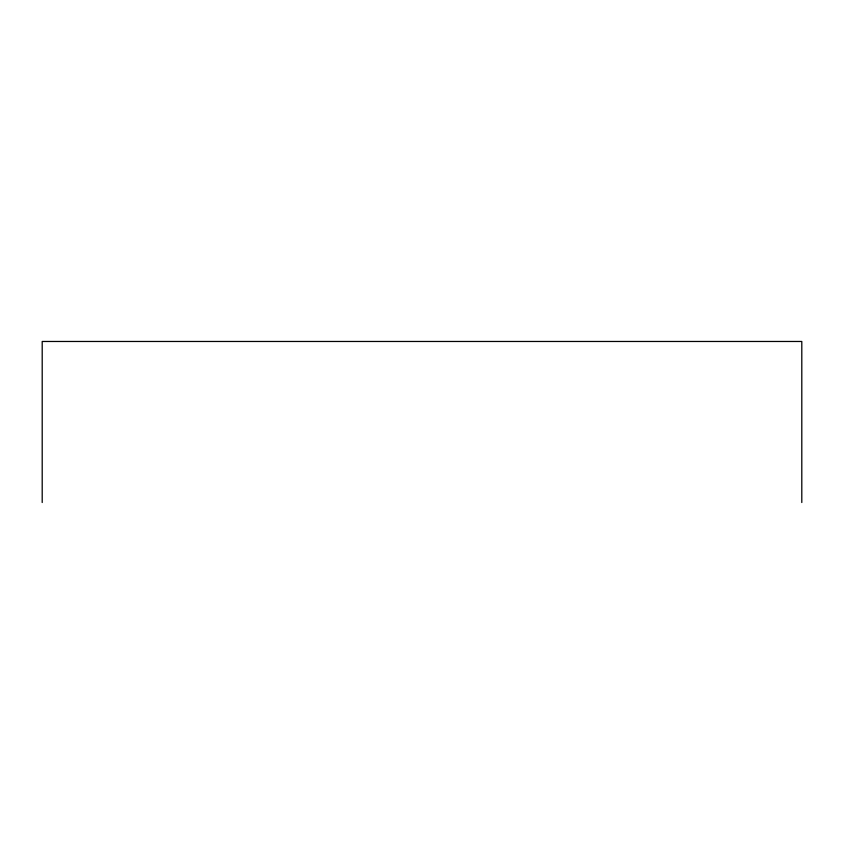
<?xml version="1.0" encoding="UTF-8"?>
<svg xmlns="http://www.w3.org/2000/svg" width="844" height="844" viewBox="0 0 844 844"><rect width="100%" height="100%" fill="white"/><g stroke="black" fill="none" stroke-linecap="round" stroke-linejoin="round"><path stroke-width="1.27" d="M801.8 502.528L801.8 341.472L42.2 341.472L42.2 502.528"/></g></svg>
